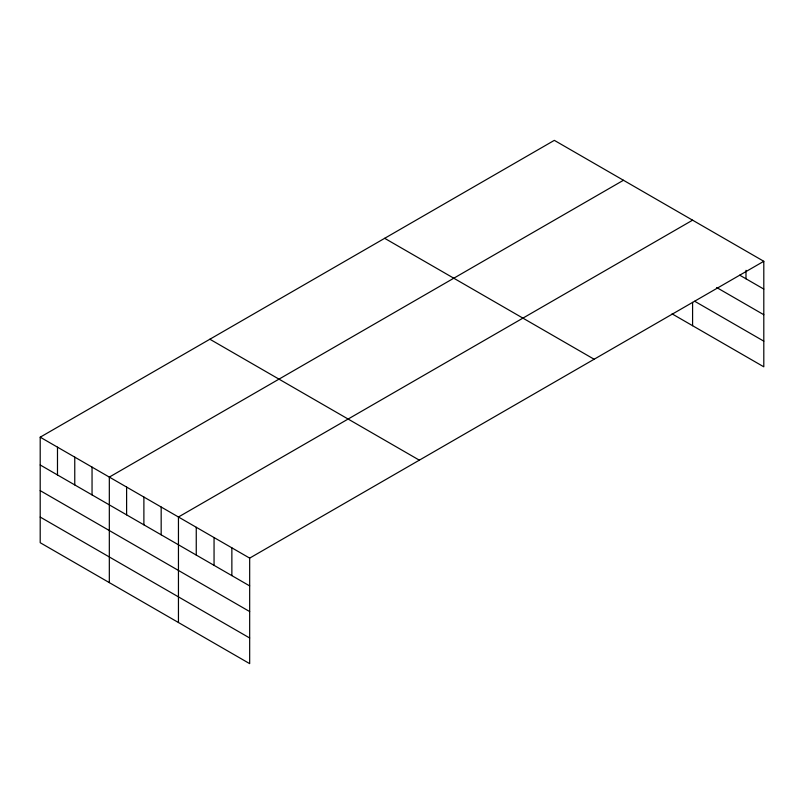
<?xml version="1.0" encoding="UTF-8"?>
<svg xmlns="http://www.w3.org/2000/svg" width="804" height="804" viewBox="0 0 804 804"><rect width="100%" height="100%" fill="white"/><g stroke="black" fill="none" stroke-linecap="round" stroke-linejoin="round"><path stroke-width="1.21" d="M763.8 261.29L249.672 558.117L249.672 663.642L40.2 542.71L40.2 437.185L554.328 140.358L763.8 261.29L763.8 366.815L672.064 313.851M623.452 180.267L109.324 477.094L109.324 582.619M692.586 220.175L178.448 517.002L178.448 622.527M739.71 275.169L763.8 289.078M716.665 287.52L763.8 314.726M694.676 301.249L763.8 341.157M384.664 238.306L594.136 359.247M209.864 339.228L419.336 460.169M40.2 437.185L249.672 558.117M40.2 464.973L249.672 585.905M40.2 490.631L249.672 611.563M40.2 517.062L249.672 637.994M745.991 270.335L745.991 278.797M692.586 302.374L692.586 325.7M231.864 547.846L231.864 575.624M214.055 537.564L214.055 565.353M196.256 527.283L196.256 555.072M161.172 507.022L161.172 534.811M143.886 497.043L143.886 524.831M126.61 487.073L126.61 514.861M92.048 467.114L92.048 494.902M74.762 457.134L74.762 484.923M57.486 447.165L57.486 474.953"/></g></svg>
